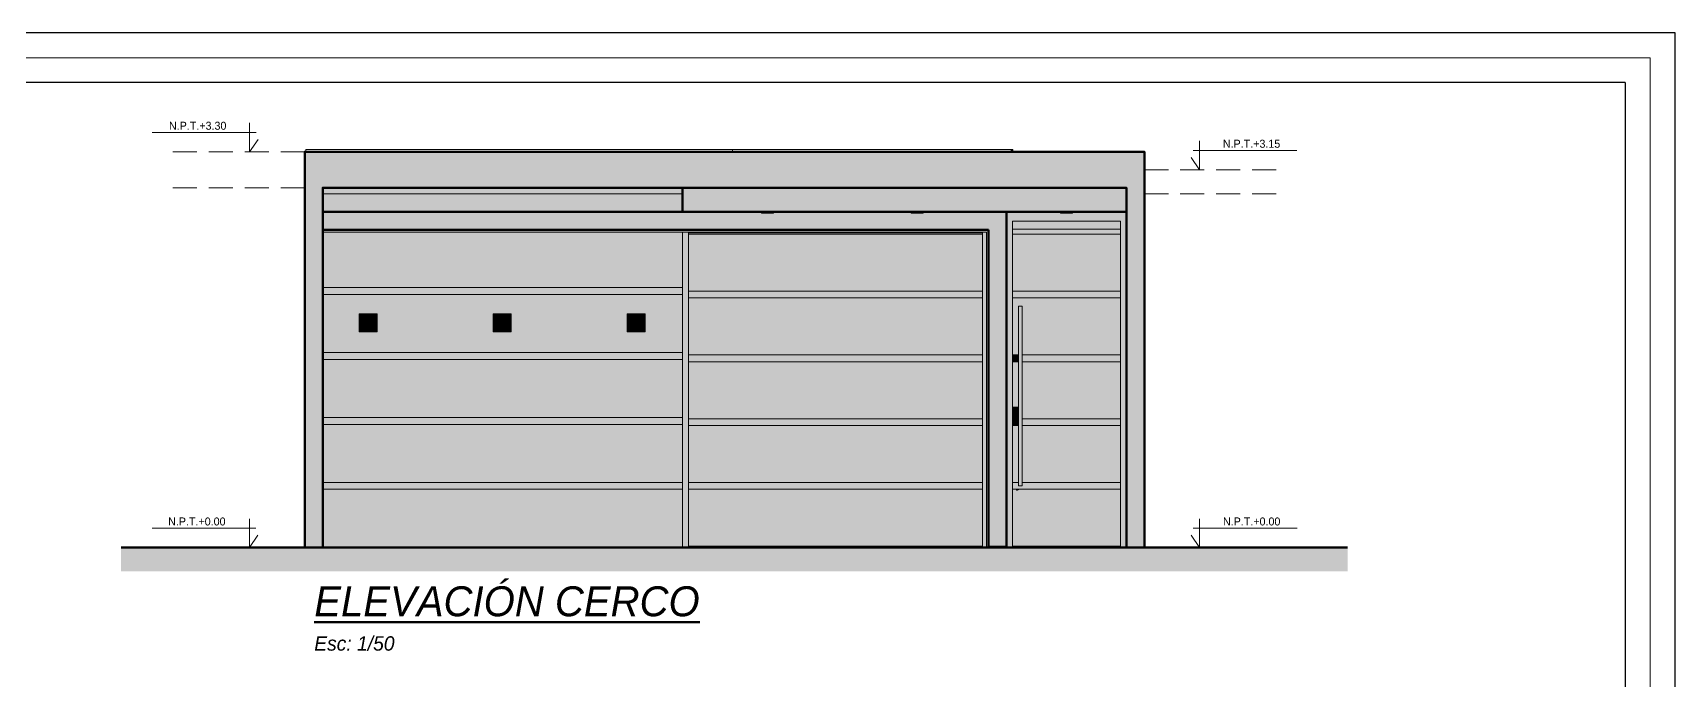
# Model space of a CAD drawing. Header units: millimetres. Extents: x 10610 to 10705, y -16613.7 to -16584.2.
# Drawn here: x 10691.35 to 10705.05, y -16590.12 to -16584.72 of the extents above; entities that cross this region are included whole.
import ezdxf
from ezdxf.enums import TextEntityAlignment as Align

# ---------------------------------------------------------------- set-up
doc = ezdxf.new("R2010")
doc.units = ezdxf.units.MM
doc.linetypes.add('HIDDEN', pattern=[0.375, 0.25, -0.125])
for name, color, linetype, lineweight in [('Muro sin techar', 160, 'Continuous', 40), ('p2', 53, 'Continuous', 20), ('P6', 255, 'Continuous', 20), ('Text. titulos .jlay', 10, 'Continuous', 70)]:
    doc.layers.add(name, color=color, linetype=linetype, lineweight=lineweight)
doc.styles.add('CENTURY JOSE TEXT', font='GOTHICI.TTF')
doc.styles.add('stylus', font='stylu.ttf')

# ---------------------------------------------------------------- blocks, each defined once
blk = doc.blocks.new('NPTERNA')
at = {"layer": 'p2', "color": 7}
for p, q in [((0.212, 0.24), (0.212, 0)), ((0.212, 0), (0.142, 0.102))]:
    blk.add_line(p, q, dxfattribs=at)
blk.add_lwpolyline([(1.024, 0.162), (0.158, 0.162)], dxfattribs=at)
blk = doc.blocks.new('HTRHTRHTR')
for p, q in [((4244.53, 437.54), (3391.88, 437.54)), ((4244.53, -165.78), (4244.53, 437.54)), ((4235.83, 428.85), (3400.57, 428.85)), ((4235.83, 428.85), (4235.83, -157.09))]:
    blk.add_line(p, q)
at = {"layer": 'P6', "color": 7}
for p, q in [((3396.22, 433.19), (4240.18, 433.19)), ((4240.18, 433.19), (4240.18, -161.44))]:
    blk.add_line(p, q, dxfattribs=at)

msp = doc.modelspace()

# ---------------------------------------------------------------- hatches: boundary and pattern name
at = {"layer": 'p2', "linetype": 'Continuous', "lineweight": 0, "true_color": 0xb6997e}
for points in [[(10693.77, -16585.711), (10693.62, -16585.711), (10693.62, -16589.011), (10693.77, -16589.011)], [(10693.77, -16585.711), (10693.77, -16586.011), (10700.47, -16586.011), (10700.47, -16585.711)], [(10700.62, -16585.711), (10700.47, -16585.711), (10700.47, -16589.011), (10700.62, -16589.011)]]:
    msp.add_hatch(color=33, dxfattribs=at).paths.add_polyline_path(points)
at = {"layer": 'p2', "linetype": 'Continuous', "true_color": 0xe7e61f}
msp.add_hatch(color=2, dxfattribs=at).paths.add_polyline_path([(10699.51, -16585.691), (10699.51, -16585.711), (10699.523, -16585.711), (10699.523, -16585.691)])
at = {"layer": 'p2', "linetype": 'Continuous', "lineweight": 0, "true_color": 0xc9c9c9}
for points in [[(10693.77, -16586.011), (10693.77, -16586.061), (10696.77, -16586.061), (10696.77, -16586.011)], [(10693.77, -16586.361), (10699.47, -16586.361), (10699.47, -16586.211), (10698.775, -16586.211), (10698.775, -16586.223), (10698.675, -16586.223), (10698.675, -16586.211), (10697.528, -16586.211), (10697.528, -16586.223), (10697.428, -16586.223), (10697.428, -16586.211), (10693.77, -16586.211)], [(10699.32, -16586.361), (10699.32, -16589.001), (10699.47, -16589.001), (10699.47, -16586.361)]]:
    msp.add_hatch(color=9, dxfattribs=at).paths.add_polyline_path(points)
at = {"layer": 'p2', "linetype": 'Continuous', "lineweight": 0, "true_color": 0x727272}
for points in [[(10693.77, -16586.061), (10693.77, -16586.211), (10696.77, -16586.211), (10696.77, -16586.061)], [(10693.77, -16586.381), (10693.77, -16586.843), (10696.77, -16586.843), (10696.77, -16586.381)], [(10693.77, -16587.442), (10693.77, -16587.927), (10696.77, -16587.927), (10696.77, -16587.442)], [(10693.77, -16587.984), (10693.77, -16588.469), (10696.77, -16588.469), (10696.77, -16587.984)], [(10693.77, -16588.526), (10693.77, -16589.011), (10696.77, -16589.011), (10696.77, -16588.526)]]:
    msp.add_hatch(color=8, dxfattribs=at).paths.add_polyline_path(points)
at = {"layer": 'p2', "linetype": 'Continuous', "lineweight": 0, "true_color": 0xa8a8a8}
msp.add_hatch(color=253, dxfattribs=at).paths.add_polyline_path([(10696.77, -16586.211), (10700.47, -16586.211), (10700.47, -16586.011), (10696.77, -16586.011)])
at = {"layer": 'p2', "linetype": 'Continuous', "lineweight": 0, "true_color": 0xa3a3a3}
for points in [[(10696.523, -16586.361), (10699.47, -16586.361), (10699.47, -16586.211), (10698.775, -16586.211), (10698.775, -16586.223), (10698.675, -16586.223), (10698.675, -16586.211), (10697.528, -16586.211), (10697.528, -16586.223), (10697.428, -16586.223), (10697.428, -16586.211), (10696.629, -16586.211)], [(10699.32, -16586.361), (10699.32, -16586.918), (10699.47, -16586.918), (10699.47, -16586.361)]]:
    msp.add_hatch(color=253, dxfattribs=at).paths.add_polyline_path(points)
at = {"layer": 'p2', "linetype": 'Continuous', "lineweight": 0, "true_color": 0x9e9d04}
for points in [[(10697.432, -16586.211), (10697.428, -16586.211), (10697.428, -16586.223), (10697.432, -16586.223)], [(10697.432, -16586.211), (10697.428, -16586.211), (10697.428, -16586.223), (10697.432, -16586.223)], [(10697.459, -16586.211), (10697.443, -16586.211), (10697.443, -16586.223), (10697.459, -16586.223)], [(10697.459, -16586.211), (10697.443, -16586.211), (10697.443, -16586.223), (10697.459, -16586.223)], [(10698.679, -16586.211), (10698.675, -16586.211), (10698.675, -16586.223), (10698.679, -16586.223)], [(10698.679, -16586.211), (10698.675, -16586.211), (10698.675, -16586.223), (10698.679, -16586.223)], [(10698.706, -16586.211), (10698.689, -16586.211), (10698.689, -16586.223), (10698.706, -16586.223)], [(10698.706, -16586.211), (10698.689, -16586.211), (10698.689, -16586.223), (10698.706, -16586.223)], [(10699.925, -16586.211), (10699.922, -16586.211), (10699.922, -16586.223), (10699.925, -16586.223)], [(10699.925, -16586.211), (10699.922, -16586.211), (10699.922, -16586.223), (10699.925, -16586.223)], [(10699.952, -16586.211), (10699.936, -16586.211), (10699.936, -16586.223), (10699.952, -16586.223)], [(10699.952, -16586.211), (10699.936, -16586.211), (10699.936, -16586.223), (10699.952, -16586.223)]]:
    msp.add_hatch(color=54, dxfattribs=at).paths.add_polyline_path(points)
at = {"layer": 'p2', "linetype": 'Continuous', "lineweight": 0, "true_color": 0x929100}
for points in [[(10697.443, -16586.211), (10697.432, -16586.211), (10697.432, -16586.223), (10697.443, -16586.223)], [(10697.443, -16586.211), (10697.432, -16586.211), (10697.432, -16586.223), (10697.443, -16586.223)], [(10698.689, -16586.211), (10698.679, -16586.211), (10698.679, -16586.223), (10698.689, -16586.223)], [(10698.689, -16586.211), (10698.679, -16586.211), (10698.679, -16586.223), (10698.689, -16586.223)], [(10699.936, -16586.211), (10699.925, -16586.211), (10699.925, -16586.223), (10699.936, -16586.223)], [(10699.936, -16586.211), (10699.925, -16586.211), (10699.925, -16586.223), (10699.936, -16586.223)]]:
    msp.add_hatch(color=54, dxfattribs=at).paths.add_polyline_path(points)
at = {"layer": 'p2', "linetype": 'Continuous', "lineweight": 0, "true_color": 0xaaa909}
for points in [[(10697.478, -16586.211), (10697.459, -16586.211), (10697.459, -16586.223), (10697.478, -16586.223)], [(10697.478, -16586.211), (10697.459, -16586.211), (10697.459, -16586.223), (10697.478, -16586.223)], [(10697.497, -16586.211), (10697.478, -16586.211), (10697.478, -16586.223), (10697.497, -16586.223)], [(10697.497, -16586.211), (10697.478, -16586.211), (10697.478, -16586.223), (10697.497, -16586.223)], [(10697.528, -16586.211), (10697.524, -16586.211), (10697.524, -16586.223), (10697.528, -16586.223)], [(10697.528, -16586.211), (10697.524, -16586.211), (10697.524, -16586.223), (10697.528, -16586.223)], [(10698.725, -16586.211), (10698.706, -16586.211), (10698.706, -16586.223), (10698.725, -16586.223)], [(10698.725, -16586.211), (10698.706, -16586.211), (10698.706, -16586.223), (10698.725, -16586.223)], [(10698.744, -16586.211), (10698.725, -16586.211), (10698.725, -16586.223), (10698.744, -16586.223)], [(10698.744, -16586.211), (10698.725, -16586.211), (10698.725, -16586.223), (10698.744, -16586.223)], [(10698.775, -16586.211), (10698.771, -16586.211), (10698.771, -16586.223), (10698.775, -16586.223)], [(10698.775, -16586.211), (10698.771, -16586.211), (10698.771, -16586.223), (10698.775, -16586.223)], [(10699.972, -16586.211), (10699.952, -16586.211), (10699.952, -16586.223), (10699.972, -16586.223)], [(10699.972, -16586.211), (10699.952, -16586.211), (10699.952, -16586.223), (10699.972, -16586.223)], [(10699.991, -16586.211), (10699.972, -16586.211), (10699.972, -16586.223), (10699.991, -16586.223)], [(10699.991, -16586.211), (10699.972, -16586.211), (10699.972, -16586.223), (10699.991, -16586.223)], [(10700.022, -16586.211), (10700.018, -16586.211), (10700.018, -16586.223), (10700.022, -16586.223)], [(10700.022, -16586.211), (10700.018, -16586.211), (10700.018, -16586.223), (10700.022, -16586.223)], [(10693.77, -16586.361), (10693.77, -16586.381), (10699.305, -16586.381), (10699.305, -16586.361)], [(10693.77, -16586.361), (10693.77, -16586.381), (10699.305, -16586.381), (10699.305, -16586.361)], [(10699.305, -16586.361), (10699.305, -16589.011), (10699.325, -16589.011), (10699.325, -16589.001), (10699.32, -16589.001), (10699.32, -16586.361)], [(10699.305, -16586.361), (10699.305, -16589.011), (10699.325, -16589.011), (10699.325, -16589.001), (10699.32, -16589.001), (10699.32, -16586.361)]]:
    msp.add_hatch(color=54, dxfattribs=at).paths.add_polyline_path(points)
at = {"layer": 'p2', "linetype": 'Continuous', "lineweight": 0, "true_color": 0xb6b60d}
for points in [[(10697.513, -16586.211), (10697.497, -16586.211), (10697.497, -16586.223), (10697.513, -16586.223)], [(10697.513, -16586.211), (10697.497, -16586.211), (10697.497, -16586.223), (10697.513, -16586.223)], [(10697.524, -16586.211), (10697.513, -16586.211), (10697.513, -16586.223), (10697.524, -16586.223)], [(10697.524, -16586.211), (10697.513, -16586.211), (10697.513, -16586.223), (10697.524, -16586.223)], [(10698.76, -16586.211), (10698.744, -16586.211), (10698.744, -16586.223), (10698.76, -16586.223)], [(10698.76, -16586.211), (10698.744, -16586.211), (10698.744, -16586.223), (10698.76, -16586.223)], [(10698.771, -16586.211), (10698.76, -16586.211), (10698.76, -16586.223), (10698.771, -16586.223)], [(10698.771, -16586.211), (10698.76, -16586.211), (10698.76, -16586.223), (10698.771, -16586.223)], [(10700.007, -16586.211), (10699.991, -16586.211), (10699.991, -16586.223), (10700.007, -16586.223)], [(10700.007, -16586.211), (10699.991, -16586.211), (10699.991, -16586.223), (10700.007, -16586.223)], [(10700.018, -16586.211), (10700.007, -16586.211), (10700.007, -16586.223), (10700.018, -16586.223)], [(10700.018, -16586.211), (10700.007, -16586.211), (10700.007, -16586.223), (10700.018, -16586.223)]]:
    msp.add_hatch(color=52, dxfattribs=at).paths.add_polyline_path(points)
at = {"layer": 'p2', "linetype": 'Continuous', "lineweight": 0, "true_color": 0x9ca09d}
for points in [[(10699.47, -16586.211), (10699.47, -16586.216), (10699.922, -16586.216), (10699.922, -16586.211)], [(10699.47, -16586.211), (10699.47, -16586.216), (10699.922, -16586.216), (10699.922, -16586.211)], [(10700.022, -16586.211), (10700.022, -16586.216), (10700.415, -16586.216), (10700.415, -16586.211)], [(10700.022, -16586.211), (10700.022, -16586.216), (10700.415, -16586.216), (10700.415, -16586.211)]]:
    msp.add_hatch(color=253, dxfattribs=at).paths.add_polyline_path(points)
at = {"layer": 'p2', "linetype": 'Continuous', "lineweight": 0, "true_color": 0x6e6e6e}
for points in [[(10699.52, -16586.216), (10699.47, -16586.216), (10699.47, -16589.011), (10699.52, -16589.011)], [(10699.52, -16586.355), (10699.52, -16586.398), (10700.42, -16586.398), (10700.42, -16586.355)], [(10696.77, -16589.011), (10696.82, -16589.011), (10696.82, -16586.381), (10696.77, -16586.381)], [(10696.82, -16586.398), (10699.27, -16586.398), (10699.27, -16586.386), (10696.82, -16586.386)], [(10699.52, -16586.398), (10699.52, -16586.873), (10700.42, -16586.873), (10700.42, -16586.398)], [(10699.27, -16586.873), (10696.82, -16586.873), (10696.82, -16586.93), (10699.27, -16586.93)], [(10700.42, -16586.873), (10699.52, -16586.873), (10699.52, -16586.93), (10700.42, -16586.93)], [(10696.82, -16586.93), (10696.82, -16587.405), (10699.27, -16587.405), (10699.27, -16586.93)], [(10699.52, -16586.93), (10699.52, -16587.405), (10699.571, -16587.405), (10699.571, -16586.999), (10699.601, -16586.999), (10699.601, -16587.405), (10700.42, -16587.405), (10700.42, -16586.93)], [(10699.27, -16587.405), (10696.82, -16587.405), (10696.82, -16587.462), (10699.27, -16587.462)], [(10696.82, -16587.462), (10696.82, -16587.937), (10699.27, -16587.937), (10699.27, -16587.462)], [(10699.52, -16587.462), (10699.571, -16587.462), (10699.571, -16587.405), (10699.52, -16587.405)], [(10699.52, -16587.937), (10699.527, -16587.937), (10699.527, -16587.841), (10699.571, -16587.841), (10699.571, -16587.462), (10699.52, -16587.462)], [(10699.601, -16587.405), (10699.601, -16587.462), (10700.42, -16587.462), (10700.42, -16587.405)], [(10700.42, -16587.462), (10699.601, -16587.462), (10699.601, -16587.937), (10700.42, -16587.937)], [(10696.82, -16587.937), (10696.82, -16587.994), (10699.27, -16587.994), (10699.27, -16587.937)], [(10696.82, -16587.994), (10696.82, -16588.469), (10699.27, -16588.469), (10699.27, -16587.994)], [(10699.527, -16587.937), (10699.52, -16587.937), (10699.52, -16587.994), (10699.571, -16587.994), (10699.571, -16587.993), (10699.527, -16587.993)], [(10699.52, -16588.469), (10699.571, -16588.469), (10699.571, -16587.994), (10699.52, -16587.994)], [(10699.601, -16587.994), (10700.42, -16587.994), (10700.42, -16587.937), (10699.601, -16587.937)], [(10699.601, -16587.994), (10699.601, -16588.469), (10700.42, -16588.469), (10700.42, -16587.994)], [(10696.82, -16588.526), (10699.27, -16588.526), (10699.27, -16588.469), (10696.82, -16588.469)], [(10696.82, -16588.526), (10696.82, -16589.001), (10699.27, -16589.001), (10699.27, -16588.526)], [(10699.52, -16588.526), (10700.42, -16588.526), (10700.42, -16588.469), (10699.601, -16588.469), (10699.601, -16588.496), (10699.571, -16588.496), (10699.571, -16588.469), (10699.52, -16588.469)], [(10699.52, -16588.526), (10699.52, -16589.001), (10700.42, -16589.001), (10700.42, -16588.526)]]:
    msp.add_hatch(color=8, dxfattribs=at).paths.add_polyline_path(points)
at = {"layer": 'p2', "linetype": 'Continuous', "lineweight": 0, "true_color": 0x4e4e4e}
for points in [[(10699.52, -16586.216), (10699.47, -16586.216), (10699.47, -16587.165), (10699.52, -16587.165)], [(10699.52, -16586.291), (10700.42, -16586.291), (10700.42, -16586.216), (10700.022, -16586.216), (10700.022, -16586.223), (10699.922, -16586.223), (10699.922, -16586.216), (10699.52, -16586.216)], [(10699.52, -16586.291), (10700.42, -16586.291), (10700.42, -16586.216), (10700.022, -16586.216), (10700.022, -16586.223), (10699.922, -16586.223), (10699.922, -16586.216), (10699.52, -16586.216)], [(10700.47, -16586.216), (10700.42, -16586.216), (10700.42, -16589.011), (10700.47, -16589.011)], [(10700.47, -16586.216), (10700.42, -16586.216), (10700.42, -16589.011), (10700.47, -16589.011)], [(10699.52, -16586.291), (10699.52, -16586.355), (10700.42, -16586.355), (10700.42, -16586.291)], [(10699.52, -16586.291), (10699.52, -16586.355), (10700.42, -16586.355), (10700.42, -16586.291)], [(10699.52, -16586.355), (10699.52, -16586.398), (10700.42, -16586.398), (10700.42, -16586.355)], [(10696.77, -16587.165), (10696.82, -16587.165), (10696.82, -16586.381), (10696.77, -16586.381)], [(10696.82, -16586.381), (10696.82, -16586.386), (10699.27, -16586.386), (10699.27, -16586.381)], [(10696.82, -16586.381), (10696.82, -16586.386), (10699.27, -16586.386), (10699.27, -16586.381)], [(10696.82, -16586.398), (10699.27, -16586.398), (10699.27, -16586.386), (10696.82, -16586.386)], [(10696.82, -16586.398), (10696.82, -16586.873), (10699.27, -16586.873), (10699.27, -16586.398)], [(10696.82, -16586.398), (10696.82, -16586.873), (10699.27, -16586.873), (10699.27, -16586.398)], [(10699.27, -16586.381), (10699.27, -16589.011), (10699.305, -16589.011), (10699.305, -16586.381)], [(10699.27, -16586.381), (10699.27, -16589.011), (10699.305, -16589.011), (10699.305, -16586.381)], [(10699.52, -16586.873), (10700.001, -16586.873), (10700.26, -16586.508), (10700.26, -16586.873), (10700.42, -16586.873), (10700.42, -16586.398), (10699.52, -16586.398)], [(10699.27, -16586.873), (10696.82, -16586.873), (10696.82, -16586.93), (10699.27, -16586.93)], [(10699.52, -16586.873), (10699.52, -16586.93), (10699.961, -16586.93), (10699.98, -16586.903), (10700.239, -16586.903), (10700.239, -16586.93), (10700.42, -16586.93), (10700.42, -16586.873)], [(10699.27, -16586.93), (10696.82, -16586.93), (10696.82, -16587.215), (10699.11, -16587.215), (10699.11, -16587.405), (10699.27, -16587.405)], [(10699.961, -16586.93), (10699.52, -16586.93), (10699.52, -16587.215), (10699.551, -16587.215), (10699.551, -16587.405), (10699.571, -16587.405), (10699.571, -16586.999), (10699.601, -16586.999), (10699.601, -16587.215), (10699.76, -16587.215)], [(10700.26, -16586.93), (10700.26, -16587.405), (10700.42, -16587.405), (10700.42, -16586.93)], [(10699.27, -16587.405), (10696.82, -16587.405), (10696.82, -16587.435), (10699.089, -16587.435), (10699.089, -16587.462), (10699.27, -16587.462)], [(10699.11, -16587.462), (10699.11, -16587.937), (10699.27, -16587.937), (10699.27, -16587.462)], [(10699.571, -16587.405), (10699.52, -16587.405), (10699.52, -16587.435), (10699.53, -16587.435), (10699.53, -16587.462), (10699.571, -16587.462), (10699.571, -16587.435), (10699.571, -16587.435)], [(10699.551, -16587.462), (10699.551, -16587.841), (10699.571, -16587.841), (10699.571, -16587.462)], [(10700.42, -16587.405), (10699.601, -16587.405), (10699.601, -16587.435), (10700.239, -16587.435), (10700.239, -16587.462), (10700.42, -16587.462)], [(10700.26, -16587.462), (10700.26, -16587.937), (10700.42, -16587.937), (10700.42, -16587.462)], [(10699.52, -16587.937), (10699.527, -16587.937), (10699.527, -16587.841), (10699.52, -16587.85)], [(10699.27, -16587.937), (10696.82, -16587.937), (10696.82, -16587.967), (10699.089, -16587.967), (10699.089, -16587.994), (10699.27, -16587.994)], [(10699.11, -16587.994), (10699.11, -16588.469), (10699.27, -16588.469), (10699.27, -16587.994)], [(10699.527, -16587.937), (10699.52, -16587.937), (10699.52, -16587.994), (10699.571, -16587.994), (10699.571, -16587.993), (10699.527, -16587.993)], [(10699.571, -16587.994), (10699.52, -16587.994), (10699.52, -16588.007), (10699.551, -16588.007), (10699.551, -16588.469), (10699.571, -16588.469)], [(10699.601, -16587.967), (10700.239, -16587.967), (10700.239, -16587.994), (10700.42, -16587.994), (10700.42, -16587.937), (10699.601, -16587.937)], [(10700.42, -16587.994), (10700.26, -16587.994), (10700.26, -16588.469), (10700.42, -16588.469)], [(10699.27, -16588.469), (10696.82, -16588.469), (10696.82, -16588.499), (10699.089, -16588.499), (10699.089, -16588.526), (10699.27, -16588.526)], [(10699.11, -16588.526), (10699.11, -16589.001), (10699.27, -16589.001), (10699.27, -16588.526)], [(10699.571, -16588.469), (10699.52, -16588.469), (10699.52, -16588.499), (10699.53, -16588.499), (10699.53, -16588.526), (10699.571, -16588.526), (10699.571, -16588.499), (10700.239, -16588.499), (10700.239, -16588.526), (10700.42, -16588.526), (10700.42, -16588.469), (10699.601, -16588.469), (10699.601, -16588.496), (10699.571, -16588.496)], [(10699.551, -16588.526), (10699.551, -16588.535), (10699.556, -16588.538), (10699.566, -16588.535), (10699.577, -16588.528), (10699.579, -16588.526)], [(10700.26, -16589.001), (10700.42, -16589.001), (10700.42, -16588.526), (10700.26, -16588.526)]]:
    msp.add_hatch(color=251, dxfattribs=at).paths.add_polyline_path(points)
at = {"layer": 'p2', "linetype": 'Continuous', "lineweight": 0, "true_color": 0x000000}
for points in [[(10700.415, -16586.216), (10700.44, -16586.216), (10700.44, -16586.211), (10700.415, -16586.211)], [(10700.415, -16586.216), (10700.44, -16586.216), (10700.44, -16586.211), (10700.415, -16586.211)], [(10700.47, -16586.211), (10700.44, -16586.211), (10700.44, -16586.216), (10700.47, -16586.216)], [(10700.47, -16586.211), (10700.44, -16586.211), (10700.44, -16586.216), (10700.47, -16586.216)], [(10699.571, -16586.999), (10699.571, -16588.496), (10699.573, -16588.496), (10699.573, -16586.999)], [(10699.571, -16586.999), (10699.571, -16588.496), (10699.573, -16588.496), (10699.573, -16586.999)], [(10699.573, -16586.999), (10699.573, -16588.496), (10699.579, -16588.496), (10699.579, -16586.999)], [(10699.573, -16586.999), (10699.573, -16588.496), (10699.579, -16588.496), (10699.579, -16586.999)], [(10699.586, -16586.999), (10699.579, -16586.999), (10699.579, -16588.496), (10699.586, -16588.496)], [(10699.586, -16586.999), (10699.579, -16586.999), (10699.579, -16587.175), (10699.586, -16587.172)], [(10699.586, -16588.496), (10699.594, -16588.496), (10699.594, -16586.999), (10699.586, -16586.999)], [(10699.594, -16586.999), (10699.586, -16586.999), (10699.586, -16587.172), (10699.594, -16587.175)], [(10699.594, -16586.999), (10699.594, -16588.496), (10699.599, -16588.496), (10699.599, -16586.999)], [(10699.594, -16586.999), (10699.594, -16587.175), (10699.599, -16587.183), (10699.599, -16586.999)], [(10699.599, -16586.999), (10699.599, -16588.496), (10699.601, -16588.496), (10699.601, -16586.999)], [(10699.599, -16586.999), (10699.599, -16587.183), (10699.601, -16587.193), (10699.601, -16586.999)], [(10694.074, -16587.213), (10694.224, -16587.213), (10694.224, -16587.063), (10694.074, -16587.063)], [(10695.191, -16587.213), (10695.341, -16587.213), (10695.341, -16587.063), (10695.191, -16587.063)], [(10696.307, -16587.213), (10696.457, -16587.213), (10696.457, -16587.063), (10696.307, -16587.063)], [(10699.527, -16587.841), (10699.527, -16587.993), (10699.571, -16587.993), (10699.571, -16587.841)], [(10699.561, -16587.841), (10699.561, -16587.993), (10699.571, -16587.993), (10699.571, -16587.841)]]:
    msp.add_hatch(color=18, dxfattribs=at).paths.add_polyline_path(points)
at = {"layer": 'p2', "linetype": 'Continuous', "lineweight": 0, "true_color": 0x505050}
for points in [[(10693.77, -16586.381), (10693.77, -16586.561), (10696.381, -16586.561), (10696.181, -16586.843), (10696.77, -16586.843), (10696.77, -16586.381)], [(10696.128, -16587.118), (10696.268, -16587.118), (10696.243, -16587.152), (10696.243, -16587.302), (10696.393, -16587.302), (10696.442, -16587.234), (10696.442, -16587.213), (10696.307, -16587.213), (10696.307, -16587.063), (10696.457, -16587.063), (10696.457, -16587.118), (10696.77, -16587.118), (10696.77, -16586.9), (10696.141, -16586.9), (10696.128, -16586.918)], [(10694.011, -16587.302), (10694.161, -16587.302), (10694.209, -16587.234), (10694.209, -16587.213), (10694.074, -16587.213), (10694.074, -16587.084), (10694.059, -16587.084), (10694.011, -16587.152)], [(10695.127, -16587.152), (10695.127, -16587.302), (10695.277, -16587.302), (10695.326, -16587.234), (10695.326, -16587.213), (10695.191, -16587.213), (10695.191, -16587.084), (10695.176, -16587.084)]]:
    msp.add_hatch(color=251, dxfattribs=at).paths.add_polyline_path(points)
at = {"layer": 'p2', "linetype": 'Continuous', "lineweight": 0, "true_color": 0x696c70}
for points in [[(10693.77, -16586.843), (10693.77, -16586.9), (10696.77, -16586.9), (10696.77, -16586.843)], [(10693.77, -16587.385), (10693.77, -16587.442), (10696.77, -16587.442), (10696.77, -16587.385)], [(10693.77, -16587.927), (10693.77, -16587.984), (10696.77, -16587.984), (10696.77, -16587.927)], [(10693.77, -16588.469), (10693.77, -16588.526), (10696.77, -16588.526), (10696.77, -16588.469)]]:
    msp.add_hatch(color=251, dxfattribs=at).paths.add_polyline_path(points)
at = {"layer": 'p2', "linetype": 'Continuous', "lineweight": 0, "true_color": 0x4a4c4f}
for points in [[(10693.77, -16586.843), (10693.77, -16586.886), (10696.151, -16586.886), (10696.141, -16586.9), (10696.77, -16586.9), (10696.77, -16586.843)], [(10693.77, -16587.385), (10693.77, -16587.428), (10696.74, -16587.428), (10696.77, -16587.385)], [(10693.77, -16587.927), (10693.77, -16587.969), (10696.74, -16587.969), (10696.77, -16587.927)], [(10693.77, -16588.469), (10693.77, -16588.511), (10696.74, -16588.511), (10696.77, -16588.469)]]:
    msp.add_hatch(color=251, dxfattribs=at).paths.add_polyline_path(points)
at = {"layer": 'p2', "linetype": 'Continuous', "lineweight": 0, "true_color": 0x727272}
h = msp.add_hatch(color=8, dxfattribs=at)
h.paths.add_polyline_path([(10693.77, -16587.385), (10696.77, -16587.385), (10696.77, -16586.9), (10693.77, -16586.9)])
h.paths.add_polyline_path([(10694.224, -16587.213), (10694.074, -16587.213), (10694.074, -16587.063), (10694.224, -16587.063)], flags=0)
h.paths.add_polyline_path([(10695.191, -16587.063), (10695.341, -16587.063), (10695.341, -16587.213), (10695.191, -16587.213)], flags=0)
h.paths.add_polyline_path([(10696.457, -16587.213), (10696.307, -16587.213), (10696.307, -16587.063), (10696.457, -16587.063)], flags=0)
at = {"layer": 'p2', "linetype": 'Continuous', "lineweight": 0, "true_color": 0x4c4c4c}
for points in [[(10702.314, -16589.211), (10702.314, -16589.011), (10692.088, -16589.011), (10692.088, -16589.211)], [(10692.088, -16589.011), (10692.088, -16589.211), (10702.314, -16589.211), (10702.314, -16589.011)]]:
    msp.add_hatch(color=251, dxfattribs=at).paths.add_polyline_path(points)
at = {"layer": 'p2', "linetype": 'Continuous', "lineweight": 0, "true_color": 0x616569}
for points in [[(10696.82, -16589.011), (10699.27, -16589.011), (10699.27, -16589.001), (10696.82, -16589.001)], [(10696.82, -16589.011), (10699.27, -16589.011), (10699.27, -16589.001), (10696.82, -16589.001)], [(10699.325, -16589.001), (10699.325, -16589.011), (10699.47, -16589.011), (10699.47, -16589.001)], [(10699.325, -16589.001), (10699.325, -16589.011), (10699.47, -16589.011), (10699.47, -16589.001)], [(10699.52, -16589.001), (10699.52, -16589.011), (10700.42, -16589.011), (10700.42, -16589.001)], [(10699.52, -16589.001), (10699.52, -16589.011), (10700.42, -16589.011), (10700.42, -16589.001)]]:
    msp.add_hatch(color=251, dxfattribs=at).paths.add_polyline_path(points)

# ---------------------------------------------------------------- linework, layer by layer
at = {"layer": 'Muro sin techar', "color": 251, "linetype": 'HIDDEN', "lineweight": 9, "ltscale": 0.8, "true_color": 0x636466}
for p, q in [((10693.62, -16585.711), (10692.462, -16585.711)), ((10700.62, -16585.861), (10701.779, -16585.861)), ((10693.62, -16586.011), (10692.462, -16586.011)), ((10700.62, -16586.061), (10701.779, -16586.061)), ((10693.62, -16589.01), (10692.462, -16589.01)), ((10700.62, -16589.01), (10701.779, -16589.01))]:
    msp.add_line(p, q, dxfattribs=at)
at = {"layer": 'p2', "color": 251, "linetype": 'Continuous', "lineweight": 20, "true_color": 0x6a6a6a}
for p, q in [((10693.62, -16585.711), (10693.77, -16585.711)), ((10693.62, -16589.011), (10693.62, -16585.711)), ((10700.62, -16585.711), (10700.47, -16585.711)), ((10700.62, -16589.011), (10700.62, -16585.711)), ((10693.77, -16586.011), (10693.77, -16586.211)), ((10696.77, -16586.061), (10693.77, -16586.061)), ((10693.77, -16586.211), (10693.77, -16586.361)), ((10700.47, -16586.211), (10700.47, -16589.011)), ((10693.77, -16586.361), (10693.77, -16588.526)), ((10700.42, -16586.355), (10699.52, -16586.355)), ((10696.77, -16586.381), (10696.77, -16586.843)), ((10699.27, -16586.398), (10696.82, -16586.398)), ((10700.42, -16586.398), (10699.52, -16586.398)), ((10693.77, -16586.843), (10696.77, -16586.843)), ((10693.77, -16586.9), (10696.77, -16586.9)), ((10696.77, -16586.843), (10696.77, -16586.9)), ((10696.77, -16586.9), (10696.77, -16587.385)), ((10699.27, -16586.873), (10696.82, -16586.873)), ((10700.42, -16586.873), (10699.52, -16586.873)), ((10699.27, -16586.93), (10696.82, -16586.93)), ((10700.42, -16586.93), (10699.52, -16586.93)), ((10694.074, -16587.063), (10694.224, -16587.063)), ((10694.074, -16587.213), (10694.074, -16587.063)), ((10694.224, -16587.063), (10694.224, -16587.213)), ((10695.191, -16587.063), (10695.341, -16587.063)), ((10695.191, -16587.213), (10695.191, -16587.063)), ((10695.341, -16587.063), (10695.341, -16587.213)), ((10696.307, -16587.063), (10696.457, -16587.063)), ((10696.307, -16587.213), (10696.307, -16587.063)), ((10696.457, -16587.063), (10696.457, -16587.213)), ((10694.224, -16587.213), (10694.074, -16587.213)), ((10695.341, -16587.213), (10695.191, -16587.213)), ((10696.457, -16587.213), (10696.307, -16587.213)), ((10693.77, -16587.385), (10696.77, -16587.385)), ((10693.77, -16587.442), (10696.77, -16587.442)), ((10696.77, -16587.385), (10696.77, -16587.442)), ((10696.77, -16587.442), (10696.77, -16587.927)), ((10699.27, -16587.405), (10696.82, -16587.405)), ((10699.27, -16587.462), (10696.82, -16587.462)), ((10699.571, -16587.405), (10699.52, -16587.405)), ((10699.571, -16587.462), (10699.52, -16587.462)), ((10700.42, -16587.405), (10699.601, -16587.405)), ((10700.42, -16587.462), (10699.601, -16587.462)), ((10699.527, -16587.841), (10699.527, -16587.993)), ((10699.527, -16587.841), (10699.571, -16587.841)), ((10693.77, -16587.927), (10696.77, -16587.927)), ((10693.77, -16587.984), (10696.77, -16587.984)), ((10696.77, -16587.927), (10696.77, -16587.984)), ((10696.77, -16587.984), (10696.77, -16588.469)), ((10699.27, -16587.937), (10696.82, -16587.937)), ((10699.27, -16587.994), (10696.82, -16587.994)), ((10699.527, -16587.937), (10699.52, -16587.937)), ((10699.571, -16587.994), (10699.52, -16587.994)), ((10699.527, -16587.993), (10699.571, -16587.993)), ((10700.42, -16587.937), (10699.601, -16587.937)), ((10700.42, -16587.994), (10699.601, -16587.994)), ((10693.77, -16588.469), (10696.77, -16588.469)), ((10696.77, -16588.526), (10693.77, -16588.526)), ((10693.77, -16588.526), (10693.77, -16589.011)), ((10696.77, -16588.469), (10696.77, -16588.526)), ((10696.77, -16589.011), (10696.77, -16588.526)), ((10699.27, -16588.469), (10696.82, -16588.469)), ((10699.27, -16588.526), (10696.82, -16588.526)), ((10699.571, -16588.469), (10699.52, -16588.469)), ((10700.42, -16588.526), (10699.52, -16588.526)), ((10700.42, -16588.469), (10699.601, -16588.469)), ((10699.27, -16589.001), (10696.82, -16589.001)), ((10699.32, -16589.001), (10699.47, -16589.001)), ((10700.42, -16589.001), (10699.52, -16589.001))]:
    msp.add_line(p, q, dxfattribs=at)
at = {"layer": 'p2', "color": 251, "linetype": 'Continuous', "true_color": 0x6a6a6a}
for p, q in [((10693.62, -16585.711), (10693.77, -16585.711)), ((10699.523, -16585.691), (10699.523, -16585.711)), ((10700.62, -16585.711), (10700.47, -16585.711))]:
    msp.add_line(p, q, dxfattribs=at)
at = {"layer": 'p2', "color": 132, "linetype": 'Continuous', "lineweight": 20, "true_color": 0x00bfbf}
for p, q in [((10697.185, -16585.691), (10693.63, -16585.691)), ((10693.63, -16585.711), (10693.63, -16585.691)), ((10697.185, -16585.711), (10697.185, -16585.691)), ((10699.922, -16586.216), (10699.52, -16586.216)), ((10700.42, -16586.216), (10700.022, -16586.216)), ((10700.42, -16586.291), (10699.52, -16586.291)), ((10699.305, -16586.381), (10693.77, -16586.381)), ((10699.27, -16586.386), (10696.82, -16586.386))]:
    msp.add_line(p, q, dxfattribs=at)
at = {"layer": 'p2', "color": 123, "linetype": 'Continuous', "lineweight": 20, "true_color": 0x71cebe}
for p, q in [((10693.77, -16585.711), (10700.47, -16585.711)), ((10693.77, -16586.011), (10696.77, -16586.011))]:
    msp.add_line(p, q, dxfattribs=at)
at = {"layer": 'p2', "color": 123, "linetype": 'Continuous', "true_color": 0x71cebe}
msp.add_line((10693.77, -16585.711), (10700.47, -16585.711), dxfattribs=at)
at = {"layer": 'p2', "color": 132, "linetype": 'Continuous', "true_color": 0x00bfbf}
for q in [(10693.89, -16585.691), (10699.51, -16585.711), (10699.523, -16585.691)]:
    msp.add_line((10699.51, -16585.691), q, dxfattribs=at)
at = {"layer": 'p2', "color": 251, "linetype": 'Continuous', "lineweight": 53, "true_color": 0x6a6a6a}
for p, q in [((10693.77, -16586.211), (10696.77, -16586.211)), ((10699.47, -16586.361), (10699.47, -16586.211)), ((10693.77, -16586.361), (10699.32, -16586.361)), ((10699.32, -16586.361), (10699.32, -16589.001)), ((10699.47, -16589.001), (10699.47, -16586.361))]:
    msp.add_line(p, q, dxfattribs=at)
at = {"layer": 'p2', "color": 20, "linetype": 'Continuous', "lineweight": 20, "true_color": 0xfd4435}
for p, q in [((10697.428, -16586.223), (10697.428, -16586.211)), ((10697.428, -16586.223), (10697.432, -16586.223)), ((10697.432, -16586.223), (10697.443, -16586.223)), ((10697.443, -16586.223), (10697.459, -16586.223)), ((10697.459, -16586.223), (10697.478, -16586.223)), ((10697.478, -16586.223), (10697.497, -16586.223)), ((10697.497, -16586.223), (10697.513, -16586.223)), ((10697.513, -16586.223), (10697.524, -16586.223)), ((10697.524, -16586.223), (10697.528, -16586.223)), ((10697.528, -16586.223), (10697.528, -16586.211)), ((10698.675, -16586.223), (10698.675, -16586.211)), ((10698.675, -16586.223), (10698.679, -16586.223)), ((10698.679, -16586.223), (10698.689, -16586.223)), ((10698.689, -16586.223), (10698.706, -16586.223)), ((10698.706, -16586.223), (10698.725, -16586.223)), ((10698.725, -16586.223), (10698.744, -16586.223)), ((10698.744, -16586.223), (10698.76, -16586.223)), ((10698.76, -16586.223), (10698.771, -16586.223)), ((10698.771, -16586.223), (10698.775, -16586.223)), ((10698.775, -16586.223), (10698.775, -16586.211)), ((10699.47, -16586.216), (10699.52, -16586.216)), ((10699.922, -16586.223), (10699.922, -16586.211)), ((10699.922, -16586.223), (10699.925, -16586.223)), ((10699.925, -16586.223), (10699.936, -16586.223)), ((10699.936, -16586.223), (10699.952, -16586.223)), ((10699.952, -16586.223), (10699.972, -16586.223)), ((10699.972, -16586.223), (10699.991, -16586.223)), ((10699.991, -16586.223), (10700.007, -16586.223)), ((10700.007, -16586.223), (10700.018, -16586.223)), ((10700.018, -16586.223), (10700.022, -16586.223)), ((10700.022, -16586.223), (10700.022, -16586.211)), ((10700.42, -16586.216), (10700.47, -16586.216)), ((10699.52, -16589.011), (10699.52, -16586.291)), ((10700.42, -16589.011), (10700.42, -16586.291)), ((10696.82, -16589.011), (10696.82, -16586.386)), ((10699.27, -16589.011), (10699.27, -16586.386)), ((10699.305, -16589.011), (10699.305, -16586.381)), ((10699.571, -16586.999), (10699.573, -16586.999)), ((10699.571, -16588.496), (10699.571, -16586.999)), ((10699.573, -16586.999), (10699.579, -16586.999)), ((10699.579, -16586.999), (10699.586, -16586.999)), ((10699.586, -16586.999), (10699.594, -16586.999)), ((10699.594, -16586.999), (10699.599, -16586.999)), ((10699.599, -16586.999), (10699.601, -16586.999)), ((10699.601, -16588.496), (10699.601, -16586.999)), ((10699.571, -16588.496), (10699.573, -16588.496)), ((10699.573, -16588.496), (10699.579, -16588.496)), ((10699.579, -16588.496), (10699.586, -16588.496)), ((10699.586, -16588.496), (10699.594, -16588.496)), ((10699.594, -16588.496), (10699.599, -16588.496)), ((10699.599, -16588.496), (10699.601, -16588.496)), ((10699.325, -16589.011), (10699.325, -16589.001)), ((10699.47, -16589.011), (10699.47, -16589.001))]:
    msp.add_line(p, q, dxfattribs=at)
at = {"layer": 'p2', "color": 30, "linetype": 'Continuous', "lineweight": 18, "true_color": 0xff6600}
for p, q in [((10700.415, -16586.216), (10700.415, -16586.211)), ((10700.44, -16586.216), (10700.44, -16586.211))]:
    msp.add_line(p, q, dxfattribs=at)
at = {"layer": 'p2', "color": 123, "linetype": 'Continuous', "lineweight": 80, "true_color": 0x71cebe}
for p, q in [((10692.088, -16589.011), (10702.314, -16589.011)), ((10692.088, -16589.012), (10702.314, -16589.012))]:
    msp.add_line(p, q, dxfattribs=at)
at = {"layer": 'p2', "color": 123, "linetype": 'Continuous', "lineweight": 60, "true_color": 0x71cebe}
msp.add_lwpolyline([(10693.62, -16589.011), (10693.77, -16589.011), (10693.77, -16586.011), (10700.47, -16586.011), (10700.47, -16589.011), (10700.62, -16589.011), (10700.62, -16585.711), (10693.62, -16585.711)], close=True, dxfattribs=at)
at = {"layer": 'p2', "color": 123, "linetype": 'Continuous', "lineweight": 80, "true_color": 0x71cebe}
msp.add_lwpolyline([(10700.47, -16586.211), (10696.77, -16586.211), (10696.77, -16586.011), (10700.47, -16586.011)], close=True, dxfattribs=at)

# ---------------------------------------------------------------- block references
at = {"color": 251, "lineweight": 60, "xscale": 0.04776345228451045, "yscale": 0.04776345228451045, "zscale": 0.04776345228451045}
msp.add_blockref('HTRHTRHTR', (10502.312, -16605.618), dxfattribs=at)
at = {"xscale": -1}
for p in [(10693.372, -16585.711, 0), (10693.371, -16589.011)]:
    msp.add_blockref('NPTERNA', p, dxfattribs=at)
for p in [(10700.868, -16585.861, 0), (10700.869, -16589.011)]:
    msp.add_blockref('NPTERNA', p)

# ---------------------------------------------------------------- texts
at = {"style": 'stylus'}
for s, p in [('N.P.T.+3.30', (10692.727, -16585.494, 0)), ('N.P.T.+3.15', (10701.514, -16585.644, 0)), ('N.P.T.+0.00', (10692.72, -16588.794)), ('N.P.T.+0.00', (10701.515, -16588.794))]:
    msp.add_text(s, height=0.06673, dxfattribs=at).set_placement(p, align=Align.MIDDLE_CENTER)
at = {"layer": 'Text. titulos .jlay', "insert": (10693.699, -16589.873), "char_height": 0.3, "width": 6.02045, "attachment_point": 7, "style": 'CENTURY JOSE TEXT'}
msp.add_mtext('{\\H0.83333x;\\LELEVACIÓN CERCO\\P\\H0.48x;\\lEsc: 1/50}', dxfattribs=at)

doc.saveas('drawing.dxf')
